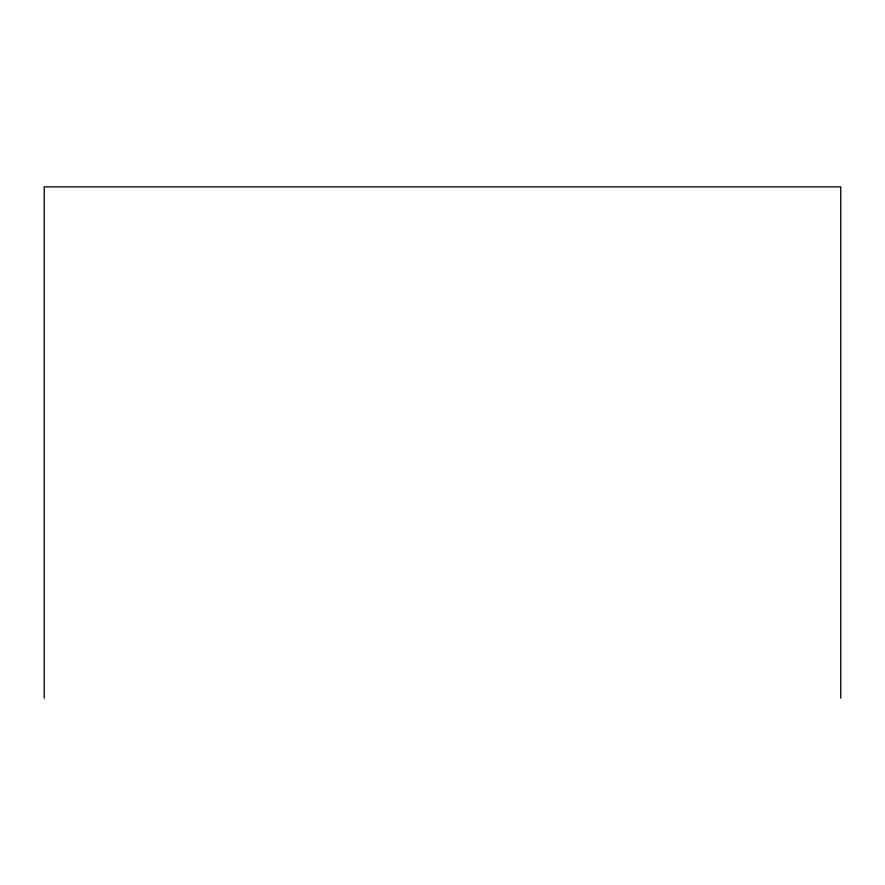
<?xml version="1.0" encoding="UTF-8"?>
<svg xmlns="http://www.w3.org/2000/svg" width="885" height="885" viewBox="0 0 885 885"><rect width="100%" height="100%" fill="white"/><g stroke="black" fill="none" stroke-linecap="round" stroke-linejoin="round"><path stroke-width="1.33" d="M840.75 698.143L840.75 186.857L44.25 186.857L44.25 698.143"/></g></svg>
